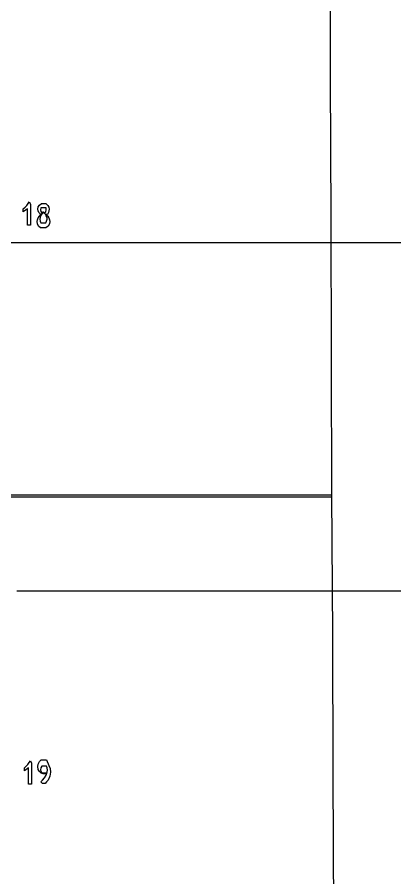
# Model space of a CAD drawing. Extents: x -0.49 to 6.91, y -0.57 to 8.11.
# Drawn here: x 2.895 to 3.457, y 1.669 to 2.951 of the extents above; entities that cross this region are included whole.
import ezdxf

# ---------------------------------------------------------------- set-up
doc = ezdxf.new("R2010")
doc.units = 0
doc.layers.add('Grid', color=7, linetype='CONTINUOUS')
doc.layers.add('topo_grid', color=7, linetype='CONTINUOUS')

msp = doc.modelspace()

# ---------------------------------------------------------------- linework, layer by layer
at = {"layer": 'Grid', "color": 1}
for points in [[(3.363208, 2.236281), (3.154414, 2.236281), (2.946148, 2.236281), (2.737355, 2.236281), (2.482159, 2.236281), (2.482159, 2.28216), (2.482159, 2.445064), (2.482159, 2.487238), (2.481632, 2.654375), (2.481632, 2.692343), (2.481632, 2.863185), (2.481632, 2.898506), (2.481632, 3.071967), (2.734719, 3.071967), (2.942985, 3.071967), (3.151778, 3.069321), (3.360572, 3.069321), (3.361101, 2.860539), (3.36216, 2.652285), (3.362689, 2.443503)], [(2.914512, 2.672843), (2.914512, 2.641226), (2.910294, 2.641226), (2.910294, 2.665567), (2.903968, 2.661334), (2.903968, 2.665567), (2.906614, 2.668213), (2.90926, 2.670859), (2.911377, 2.673505), (2.912964, 2.676151)], [(2.940347, 2.670727), (2.941935, 2.668081), (2.942464, 2.665435), (2.941935, 2.662789), (2.941405, 2.660143), (2.939818, 2.657498), (2.93823, 2.657498), (2.940347, 2.654852), (2.941935, 2.652206), (2.942993, 2.64956), (2.943522, 2.646914), (2.942993, 2.64321), (2.940876, 2.640035), (2.937712, 2.637389), (2.934021, 2.637389), (2.929803, 2.637389), (2.926639, 2.640035), (2.925052, 2.64321), (2.924522, 2.646914), (2.925052, 2.64956), (2.92611, 2.652206), (2.928227, 2.654852), (2.930343, 2.657498), (2.927179, 2.660143), (2.92612, 2.662789), (2.925591, 2.665435), (2.92612, 2.66861), (2.928237, 2.671256), (2.930883, 2.673902), (2.934045, 2.673902), (2.937736, 2.673902)], [(2.931911, 2.644903), (2.934028, 2.644903), (2.936144, 2.644903), (2.937732, 2.644903), (2.93879, 2.647549), (2.939319, 2.650195), (2.939319, 2.652841), (2.938261, 2.655487), (2.936673, 2.658133), (2.933512, 2.660778), (2.931395, 2.658133), (2.929807, 2.655487), (2.929278, 2.652841), (2.928749, 2.650195), (2.929278, 2.647549), (2.930337, 2.644903)], [(2.932966, 2.661255), (2.935612, 2.658609), (2.937729, 2.661255), (2.938258, 2.66443), (2.938258, 2.667075), (2.937199, 2.667075), (2.934035, 2.667075), (2.930871, 2.667075), (2.930341, 2.667075), (2.929812, 2.66443), (2.930341, 2.661784), (2.9314, 2.659138)], [(2.484269, 1.403769), (2.484269, 1.470206), (2.483742, 1.613081), (2.483742, 1.671607), (2.483216, 1.821864), (2.483216, 1.873537), (2.482689, 2.030673), (2.482689, 2.079171), (2.482163, 2.239456), (2.737354, 2.239456), (2.946148, 2.239456), (3.154418, 2.239456), (3.363212, 2.239456), (3.36427, 2.031202), (3.364799, 1.822949), (3.365858, 1.61414), (3.366387, 1.405886), (3.157593, 1.405886), (2.949313, 1.405886), (2.740515, 1.405886)], [(2.916094, 1.839803), (2.916094, 1.808159), (2.911877, 1.808159), (2.911877, 1.8325), (2.90555, 1.828267), (2.90555, 1.8325), (2.908196, 1.835146), (2.910842, 1.837792), (2.912959, 1.840438), (2.914546, 1.843084)], [(2.941929, 1.836099), (2.944046, 1.831865), (2.944575, 1.826044), (2.943517, 1.820224), (2.940871, 1.814403), (2.938754, 1.811757), (2.936637, 1.809111), (2.934521, 1.809111), (2.932404, 1.809111), (2.930287, 1.811757), (2.932404, 1.814403), (2.935568, 1.817578), (2.938214, 1.821811), (2.939273, 1.824457), (2.937156, 1.824457), (2.93451, 1.824457), (2.930819, 1.824457), (2.928173, 1.827103), (2.926057, 1.830278), (2.925528, 1.834511), (2.926057, 1.838215), (2.928173, 1.841919), (2.930819, 1.844565), (2.93451, 1.844565), (2.938728, 1.844565)], [(2.932966, 1.823981), (2.934554, 1.823981), (2.937199, 1.823981), (2.938787, 1.823981), (2.939316, 1.826626), (2.939845, 1.829272), (2.939316, 1.832447), (2.938787, 1.835093), (2.937199, 1.835093), (2.934554, 1.835093), (2.932437, 1.835093), (2.931379, 1.835093), (2.93032, 1.832447), (2.929791, 1.829801), (2.93032, 1.827156), (2.931379, 1.82451)]]:
    msp.add_lwpolyline(points, close=True, dxfattribs=at)
at = {"layer": 'topo_grid', "color": 7}
for points in [[(2.858095, 2.615376), (2.895002, 2.615376), (2.932436, 2.615376), (2.969875, 2.615376), (3.006782, 2.615376), (3.044217, 2.615376), (3.081124, 2.615376), (3.118558, 2.615376), (3.15547, 2.615376), (3.192904, 2.615376), (3.230339, 2.615376), (3.267246, 2.615376), (3.30468, 2.615376), (3.341592, 2.615376), (3.379026, 2.615376), (3.415933, 2.615376), (3.453368, 2.615376), (3.490802, 2.615376)], [(2.894475, 2.096581), (2.931382, 2.096581), (2.968821, 2.096581), (3.005728, 2.096581), (3.043162, 2.096581), (3.080596, 2.096581), (3.117504, 2.096581), (3.154943, 2.096581), (3.19185, 2.096581), (3.229284, 2.096581), (3.266191, 2.096581), (3.303626, 2.096581), (3.341064, 2.096581), (3.377972, 2.096581), (3.415406, 2.096581), (3.452313, 2.096581), (3.489748, 2.096581)]]:
    msp.add_lwpolyline(points, dxfattribs=at)

doc.saveas('drawing.dxf')
